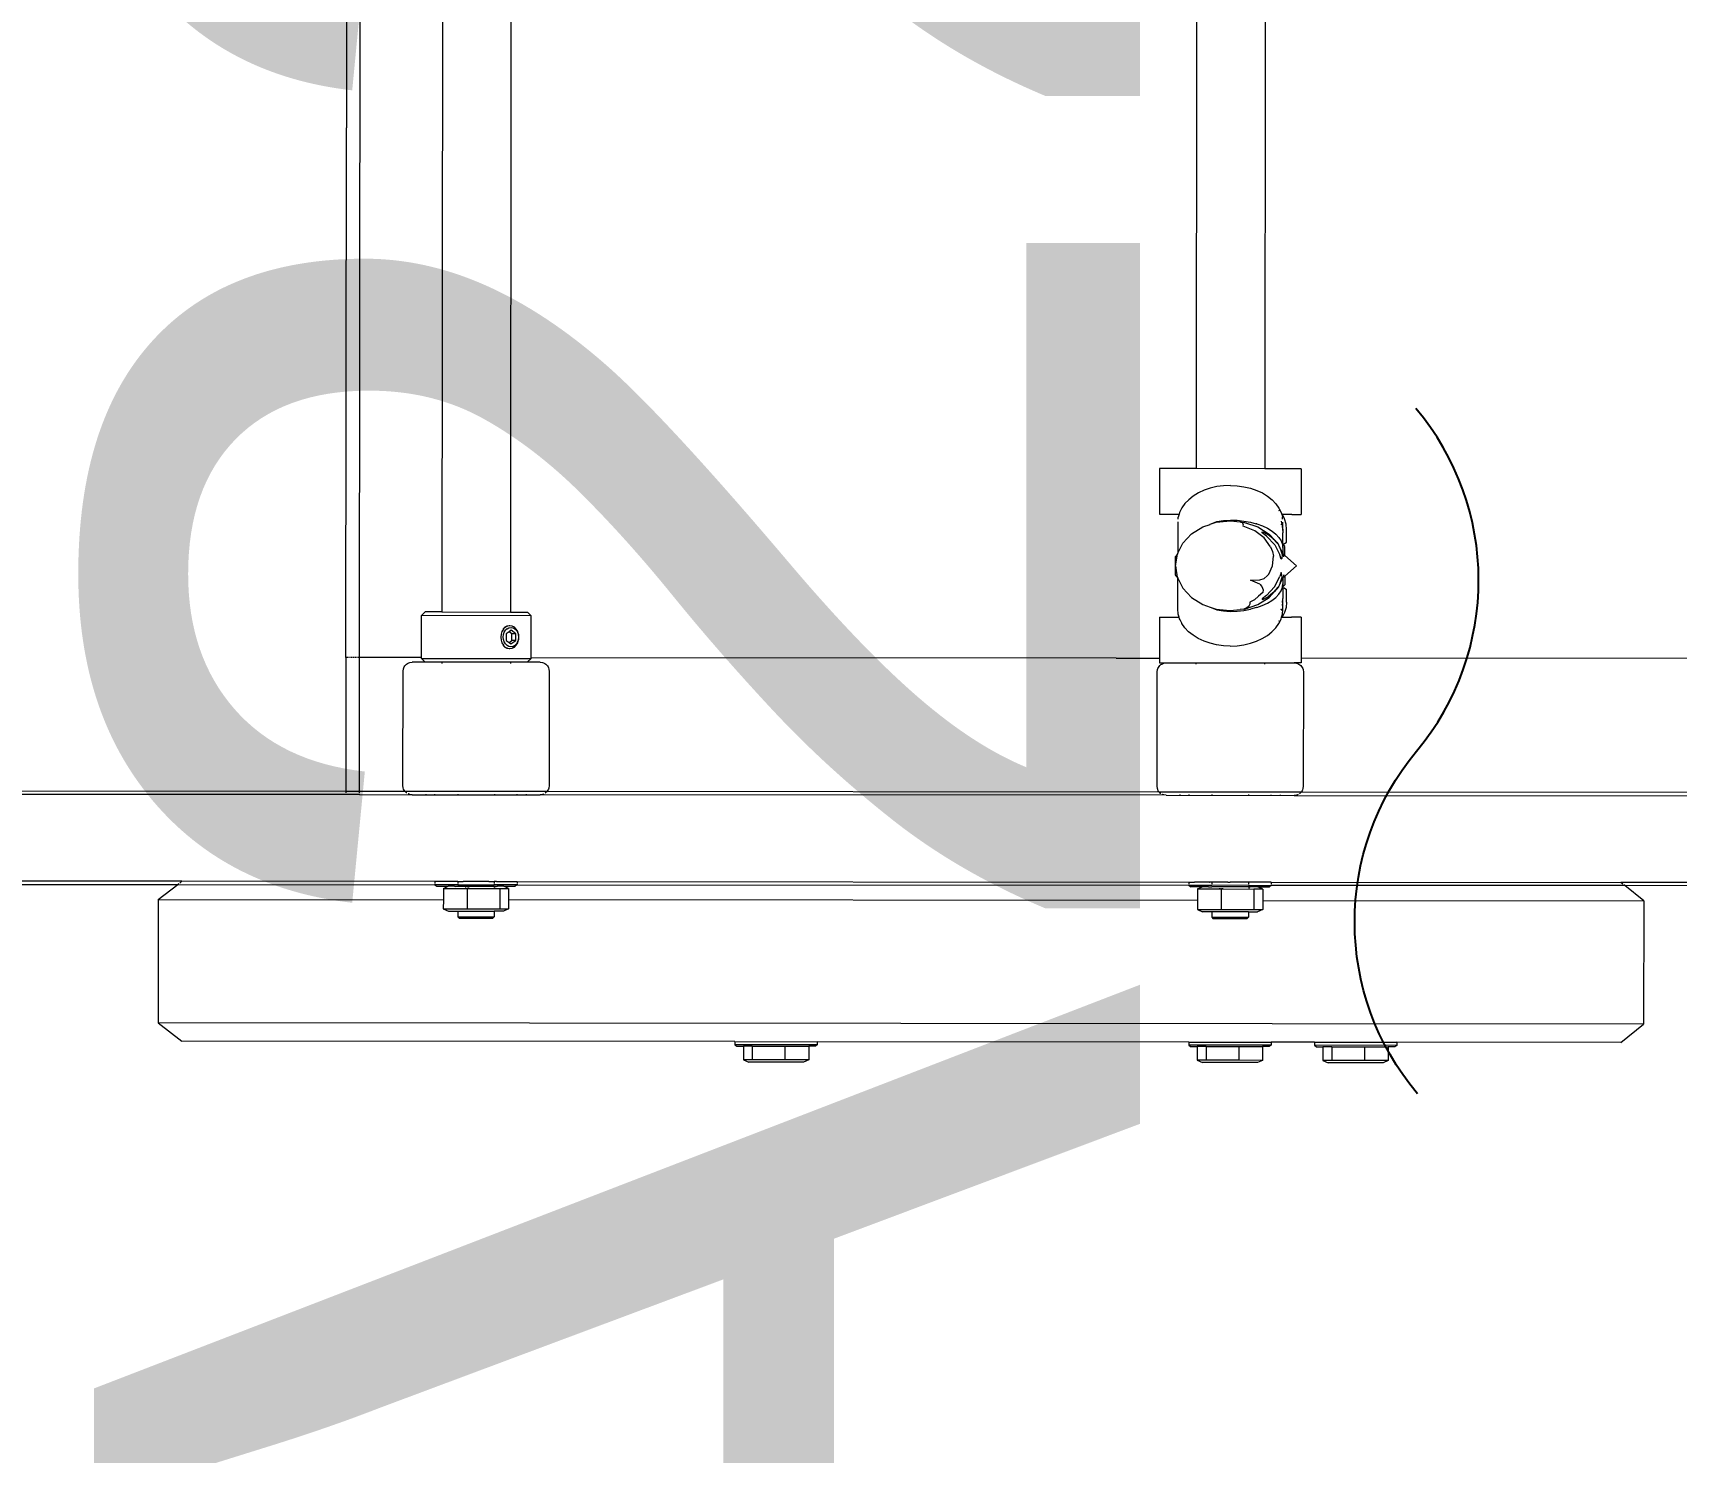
# Model space of a CAD drawing. Header units: inches. Extents: x 102655 to 148943, y 72248 to 114419.
# Drawn here: x 119462.5 to 119822.1, y 85944.8 to 86255.5 of the extents above; entities that cross this region are included whole.
import ezdxf

# ---------------------------------------------------------------- set-up
doc = ezdxf.new("R2010")
doc.units = ezdxf.units.IN
doc.layers.add('ceiling dim', color=8, linetype='Continuous', lineweight=5)
doc.layers.add('Furnitureee', color=8, linetype='Continuous', lineweight=5)
doc.layers.add('E-LTG', color=92, linetype='Continuous')
doc.styles.get("Standard").update_dxf_attribs({"font": 'arial.ttf'})

# ---------------------------------------------------------------- blocks, each defined once
blk = doc.blocks.new('baby foot pl')
at = {"color": 8}
for p, q in [((2.54494, 2.28298), (2.54494, 2.02398)), ((2.55994, 2.28298), (2.55994, 2.02398)), ((2.70994, 2.22523), (2.70994, 1.99248)), ((2.72494, 2.22523), (2.72494, 1.99248)), ((2.74297, 1.98248), (2.74294, 2.21744)), ((2.74594, 2.21744), (2.74594, 2.09846)), ((2.74594, 1.98248), (2.74594, 2.09846)), ((2.53694, 2.02398), (2.53694, 2.01398)), ((2.53694, 2.02398), (2.54494, 2.02398)), ((2.54494, 2.02398), (2.55994, 2.02398)), ((2.55994, 2.02398), (2.56794, 2.02398)), ((2.56794, 2.02398), (2.56794, 2.01398)), ((2.54431, 2.01797), (2.54332, 2.01718)), ((2.54544, 2.01866), (2.54431, 2.01797)), ((2.54669, 2.01924), (2.54544, 2.01866)), ((2.54804, 2.0197), (2.54669, 2.01924)), ((2.54947, 2.02004), (2.54804, 2.0197)), ((2.55094, 2.02024), (2.54947, 2.02004)), ((2.55244, 2.02031), (2.55094, 2.02024)), ((2.55244, 2.02031), (2.55394, 2.02024)), ((2.55394, 2.02024), (2.55542, 2.02004)), ((2.55542, 2.02004), (2.55684, 2.0197)), ((2.55684, 2.0197), (2.55819, 2.01924)), ((2.55819, 2.01924), (2.55944, 2.01866)), ((2.55944, 2.01866), (2.56057, 2.01797)), ((2.56057, 2.01797), (2.56157, 2.01718)), ((2.53902, 2.01398), (2.53694, 2.01398)), ((2.53902, 2.01398), (2.54107, 2.01395)), ((2.54058, 2.01299), (2.54107, 2.01395)), ((2.54121, 2.01396), (2.54104, 2.01336)), ((2.54107, 2.01395), (2.54121, 2.01396)), ((2.54133, 2.01438), (2.54121, 2.01396)), ((2.54121, 2.01396), (2.54127, 2.01397)), ((2.54182, 2.01537), (2.54133, 2.01438)), ((2.54176, 2.0147), (2.54182, 2.01482)), ((2.54248, 2.01631), (2.54182, 2.01537)), ((2.54332, 2.01718), (2.54248, 2.01631)), ((2.56157, 2.01718), (2.5624, 2.01631)), ((2.5624, 2.01631), (2.56307, 2.01537)), ((2.56307, 2.01537), (2.56355, 2.01438)), ((2.56355, 2.01438), (2.56367, 2.01398)), ((2.56367, 2.01398), (2.56384, 2.01336)), ((2.56794, 2.01398), (2.56367, 2.01398)), ((2.54014, 2.0107), (2.54025, 2.01184)), ((2.54014, 2.00791), (2.54014, 2.0107)), ((2.54025, 2.01184), (2.54058, 2.01299)), ((2.54094, 2.01072), (2.54094, 2.01231)), ((2.54094, 2.01072), (2.54104, 2.01139)), ((2.54104, 2.0108), (2.54094, 2.00992)), ((2.54094, 2.01072), (2.54094, 2.00992)), ((2.54104, 2.01291), (2.54104, 2.01336)), ((2.54104, 2.01139), (2.54104, 2.01176)), ((2.54106, 2.01183), (2.54108, 2.01188)), ((2.54123, 2.01205), (2.54115, 2.01178)), ((2.54116, 2.01216), (2.54126, 2.0125)), ((2.54133, 2.0124), (2.54127, 2.01216)), ((2.54133, 2.01183), (2.5413, 2.0117)), ((2.54332, 2.01033), (2.54248, 2.00966)), ((2.54431, 2.01093), (2.54332, 2.01033)), ((2.54644, 2.01124), (2.54396, 2.00968)), ((2.54519, 2.01005), (2.54416, 2.00951)), ((2.54544, 2.01146), (2.54431, 2.01093)), ((2.54502, 2.00881), (2.54706, 2.01037)), ((2.5455, 2.01013), (2.54519, 2.01005)), ((2.54665, 2.01189), (2.54544, 2.01146)), ((2.5455, 2.00995), (2.5455, 2.01013)), ((2.54934, 2.01223), (2.54644, 2.01124)), ((2.54665, 2.01189), (2.5468, 2.01194)), ((2.54804, 2.01226), (2.5468, 2.01194)), ((2.54706, 2.01037), (2.54962, 2.01136)), ((2.54947, 2.01252), (2.54804, 2.01226)), ((2.55012, 2.01228), (2.54934, 2.01223)), ((2.55094, 2.01268), (2.54947, 2.01252)), ((2.54954, 2.01159), (2.54962, 2.01184)), ((2.54962, 2.01136), (2.54954, 2.01159)), ((2.54962, 2.01184), (2.54975, 2.01203)), ((2.54975, 2.01203), (2.54992, 2.01218)), ((2.54992, 2.01218), (2.55012, 2.01228)), ((2.55012, 2.01228), (2.5503, 2.01233)), ((2.55244, 2.01256), (2.5503, 2.01233)), ((2.55244, 2.01273), (2.55094, 2.01268)), ((2.55394, 2.0126), (2.55244, 2.01273)), ((2.55555, 2.01223), (2.55244, 2.01256)), ((2.55542, 2.01241), (2.55394, 2.0126)), ((2.55684, 2.0118), (2.55542, 2.01241)), ((2.55684, 2.0118), (2.55555, 2.01223)), ((2.55687, 2.01178), (2.55684, 2.0118)), ((2.55844, 2.01124), (2.55687, 2.01178)), ((2.56093, 2.00968), (2.55844, 2.01124)), ((2.56384, 2.01291), (2.56384, 2.01336)), ((2.56394, 2.01232), (2.56394, 2.00546)), ((2.54064, 2.00757), (2.54014, 2.00791)), ((2.54054, 2.00693), (2.54094, 2.00733)), ((2.54054, 2.00497), (2.54054, 2.00693)), ((2.54094, 2.00757), (2.54064, 2.00757)), ((2.54094, 2.00773), (2.54094, 2.00992)), ((2.54094, 2.00773), (2.54104, 2.00773)), ((2.54094, 2.00757), (2.54094, 2.00773)), ((2.54094, 2.00757), (2.54094, 2.00733)), ((2.54094, 2.00733), (2.54104, 2.00733)), ((2.54104, 2.00733), (2.54094, 2.00671)), ((2.54094, 2.00671), (2.54094, 2.00733)), ((2.54094, 2.00671), (2.54094, 2.00558)), ((2.54151, 2.00653), (2.54101, 2.00558)), ((2.54133, 2.00818), (2.54104, 2.00739)), ((2.54104, 2.00739), (2.54104, 2.00733)), ((2.54151, 2.00653), (2.54113, 2.00521)), ((2.54182, 2.00894), (2.54133, 2.00818)), ((2.54151, 2.00653), (2.54154, 2.00659)), ((2.54154, 2.00659), (2.54159, 2.00667)), ((2.54158, 2.0067), (2.54165, 2.00684)), ((2.54158, 2.0067), (2.54159, 2.00667)), ((2.54274, 2.00732), (2.54162, 2.00511)), ((2.54165, 2.00684), (2.54174, 2.00702)), ((2.54174, 2.00702), (2.54183, 2.00721)), ((2.54248, 2.00966), (2.54182, 2.00894)), ((2.54183, 2.00721), (2.54194, 2.00743)), ((2.54199, 2.00744), (2.54194, 2.00743)), ((2.54243, 2.0079), (2.54199, 2.00744)), ((2.54205, 2.00765), (2.54199, 2.00744)), ((2.5422, 2.0078), (2.54205, 2.00765)), ((2.54234, 2.00795), (2.5422, 2.0078)), ((2.54247, 2.00808), (2.54234, 2.00795)), ((2.54251, 2.008), (2.54243, 2.0079)), ((2.54258, 2.0082), (2.54247, 2.00808)), ((2.5426, 2.0081), (2.54251, 2.008)), ((2.54266, 2.00828), (2.54258, 2.0082)), ((2.54266, 2.0082), (2.54258, 2.0082)), ((2.54266, 2.0082), (2.5426, 2.0081)), ((2.54271, 2.00827), (2.54266, 2.00828)), ((2.54271, 2.00827), (2.54266, 2.0082)), ((2.54272, 2.00834), (2.54271, 2.00827)), ((2.54274, 2.00832), (2.54271, 2.00827)), ((2.54275, 2.00834), (2.54272, 2.00834)), ((2.54396, 2.00968), (2.54274, 2.00832)), ((2.54452, 2.00922), (2.54274, 2.00732)), ((2.54311, 2.00863), (2.54274, 2.00832)), ((2.54275, 2.00834), (2.54274, 2.00832)), ((2.54311, 2.00863), (2.54416, 2.00951)), ((2.54363, 2.0069), (2.54324, 2.00585)), ((2.54363, 2.0069), (2.54502, 2.00881)), ((2.54452, 2.00922), (2.5455, 2.00995)), ((2.56283, 2.00765), (2.56093, 2.00968)), ((2.56394, 2.00546), (2.56283, 2.00765)), ((2.54054, 2.00497), (2.53797, 2.00273)), ((2.54085, 2.00524), (2.54054, 2.00497)), ((2.54076, 2.00472), (2.54085, 2.00524)), ((2.54094, 2.00546), (2.54085, 2.00527)), ((2.54085, 2.00524), (2.54088, 2.00527)), ((2.54085, 2.00527), (2.54085, 2.00524)), ((2.54094, 2.00558), (2.54101, 2.00558)), ((2.54094, 2.00558), (2.54094, 2.00546)), ((2.54101, 2.00558), (2.54094, 2.00546)), ((2.54113, 2.00521), (2.54121, 2.00435)), ((2.54121, 2.00435), (2.54135, 2.00418)), ((2.54135, 2.00418), (2.54162, 2.00511)), ((2.54324, 2.00585), (2.54299, 2.00481)), ((2.54325, 2.00273), (2.54299, 2.00481)), ((2.56403, 2.00527), (2.56394, 2.00546)), ((2.56404, 2.00523), (2.56403, 2.00527)), ((2.56404, 2.00523), (2.56444, 2.00473)), ((2.56444, 2.00273), (2.56404, 2.00523)), ((2.56444, 2.00273), (2.56444, 2.00473)), ((2.54054, 2.00049), (2.53797, 2.00273)), ((2.54085, 2.00023), (2.54054, 2.00049)), ((2.54054, 2.00049), (2.54054, 1.99853)), ((2.54076, 2.00074), (2.54085, 2.00023)), ((2.54085, 2.00023), (2.54088, 2.00019)), ((2.54085, 2.00019), (2.54085, 2.00023)), ((2.54094, 2.00001), (2.54085, 2.00019)), ((2.54094, 2.00001), (2.54094, 1.99988)), ((2.54101, 1.99988), (2.54094, 2.00001)), ((2.54094, 1.99988), (2.54101, 1.99988)), ((2.54094, 1.99988), (2.54094, 1.99875)), ((2.54151, 1.99894), (2.54101, 1.99988)), ((2.54113, 2.00025), (2.54121, 2.00111)), ((2.54151, 1.99894), (2.54113, 2.00025)), ((2.54121, 2.00111), (2.54135, 2.00128)), ((2.54135, 2.00128), (2.54162, 2.00036)), ((2.54274, 1.99814), (2.54162, 2.00036)), ((2.54402, 2.00088), (2.54325, 2.00273)), ((2.54437, 2.0005), (2.54402, 2.00088)), ((2.54505, 1.99994), (2.54437, 2.0005)), ((2.54599, 1.99968), (2.54505, 1.99994)), ((2.54803, 1.99955), (2.54599, 1.99968)), ((2.54599, 1.99868), (2.54803, 1.99955)), ((2.56394, 2.00001), (2.56283, 1.99782)), ((2.56403, 2.00019), (2.56394, 2.00001)), ((2.56394, 1.99315), (2.56394, 2.00001)), ((2.56404, 2.00023), (2.56403, 2.00019)), ((2.56444, 2.00273), (2.56404, 2.00023)), ((2.56404, 2.00023), (2.56444, 2.00073)), ((2.56444, 2.00073), (2.56444, 2.00273)), ((2.54064, 1.99789), (2.54014, 1.99755)), ((2.54014, 1.99476), (2.54014, 1.99755)), ((2.54094, 1.99813), (2.54054, 1.99853)), ((2.54094, 1.9979), (2.54064, 1.99789)), ((2.54104, 1.99813), (2.54094, 1.99875)), ((2.54094, 1.99875), (2.54094, 1.99813)), ((2.54094, 1.99813), (2.54104, 1.99813)), ((2.54094, 1.9979), (2.54094, 1.99813)), ((2.54094, 1.9979), (2.54094, 1.99773)), ((2.54094, 1.99773), (2.54104, 1.99773)), ((2.54094, 1.99773), (2.54094, 1.99554)), ((2.54104, 1.99807), (2.54104, 1.99813)), ((2.54133, 1.99728), (2.54104, 1.99807)), ((2.54182, 1.99652), (2.54133, 1.99728)), ((2.54151, 1.99894), (2.54154, 1.99887)), ((2.54159, 1.9988), (2.54154, 1.99887)), ((2.54159, 1.9988), (2.54158, 1.99877)), ((2.54158, 1.99877), (2.54165, 1.99862)), ((2.54165, 1.99862), (2.54174, 1.99845)), ((2.54174, 1.99845), (2.54183, 1.99825)), ((2.54248, 1.9958), (2.54182, 1.99652)), ((2.54183, 1.99825), (2.54194, 1.99803)), ((2.54199, 1.99803), (2.54194, 1.99803)), ((2.54205, 1.99782), (2.54199, 1.99803)), ((2.54243, 1.99756), (2.54199, 1.99803)), ((2.5422, 1.99766), (2.54205, 1.99782)), ((2.54234, 1.99751), (2.5422, 1.99766)), ((2.54247, 1.99738), (2.54234, 1.99751)), ((2.54251, 1.99747), (2.54243, 1.99756)), ((2.54258, 1.99727), (2.54247, 1.99738)), ((2.54332, 1.99513), (2.54248, 1.9958)), ((2.5426, 1.99736), (2.54251, 1.99747)), ((2.54266, 1.99718), (2.54258, 1.99727)), ((2.54266, 1.99727), (2.5426, 1.99736)), ((2.54271, 1.99719), (2.54266, 1.99727)), ((2.54271, 1.99719), (2.54266, 1.99718)), ((2.54274, 1.99714), (2.54271, 1.99719)), ((2.54272, 1.99713), (2.54271, 1.99719)), ((2.54275, 1.99712), (2.54272, 1.99713)), ((2.54452, 1.99624), (2.54274, 1.99814)), ((2.54275, 1.99712), (2.54274, 1.99714)), ((2.54311, 1.99684), (2.54274, 1.99714)), ((2.54396, 1.99578), (2.54275, 1.99712)), ((2.54311, 1.99684), (2.54416, 1.99595)), ((2.54644, 1.99422), (2.54396, 1.99578)), ((2.54519, 1.99541), (2.54416, 1.99595)), ((2.54452, 1.99624), (2.5455, 1.99551)), ((2.54551, 1.99817), (2.54528, 1.99744)), ((2.54528, 1.99744), (2.54534, 1.99691)), ((2.54534, 1.99691), (2.54624, 1.99606)), ((2.54599, 1.99868), (2.54551, 1.99817)), ((2.54624, 1.99606), (2.54718, 1.99527)), ((2.56093, 1.99578), (2.55844, 1.99422)), ((2.56283, 1.99782), (2.56093, 1.99578)), ((2.54014, 1.99476), (2.54025, 1.99363)), ((2.54025, 1.99363), (2.54058, 1.99248)), ((2.54058, 1.99248), (2.54107, 1.99151)), ((2.54104, 1.99466), (2.54094, 1.99554)), ((2.54094, 1.99474), (2.54094, 1.99554)), ((2.54104, 1.99407), (2.54094, 1.99474)), ((2.54094, 1.99315), (2.54094, 1.99474)), ((2.54104, 1.99211), (2.54094, 1.99315)), ((2.54104, 1.99407), (2.54104, 1.99371)), ((2.54121, 1.9915), (2.54104, 1.99211)), ((2.54116, 1.9933), (2.54126, 1.99296)), ((2.54133, 1.99307), (2.54127, 1.9933)), ((2.54431, 1.99453), (2.54332, 1.99513)), ((2.54544, 1.994), (2.54431, 1.99453)), ((2.5455, 1.99533), (2.54519, 1.99541)), ((2.54665, 1.99357), (2.54544, 1.994)), ((2.5455, 1.99551), (2.5455, 1.99533)), ((2.54934, 1.99324), (2.54644, 1.99422)), ((2.54665, 1.99357), (2.54669, 1.99356)), ((2.54669, 1.99356), (2.54804, 1.9932)), ((2.54718, 1.99527), (2.5482, 1.99477)), ((2.54947, 1.99294), (2.54804, 1.9932)), ((2.5482, 1.99477), (2.54819, 1.99433)), ((2.54819, 1.99433), (2.54829, 1.99404)), ((2.54829, 1.99404), (2.54856, 1.99375)), ((2.54856, 1.99375), (2.54898, 1.99347)), ((2.54898, 1.99347), (2.54935, 1.99328)), ((2.54949, 1.99325), (2.54934, 1.99324)), ((2.54935, 1.99328), (2.54949, 1.99325)), ((2.55094, 1.99278), (2.54947, 1.99294)), ((2.54949, 1.99325), (2.55026, 1.99314)), ((2.55244, 1.9929), (2.55026, 1.99314)), ((2.55244, 1.99273), (2.55094, 1.99278)), ((2.55555, 1.99324), (2.55244, 1.9929)), ((2.55394, 1.99286), (2.55244, 1.99273)), ((2.55542, 1.99305), (2.55394, 1.99286)), ((2.55684, 1.99366), (2.55542, 1.99305)), ((2.55684, 1.99366), (2.55555, 1.99324)), ((2.55687, 1.99369), (2.55684, 1.99366)), ((2.55844, 1.99422), (2.55687, 1.99369)), ((2.56365, 1.99148), (2.56384, 1.99211)), ((2.56384, 1.99255), (2.5639, 1.99284)), ((2.56384, 1.99211), (2.56384, 1.99255)), ((2.5639, 1.99284), (2.56394, 1.99315)), ((2.70544, 1.99168), (2.70626, 1.99248)), ((2.70994, 1.99248), (2.70626, 1.99248)), ((2.72494, 1.99248), (2.70994, 1.99248)), ((2.72494, 1.99248), (2.72862, 1.99248)), ((2.72944, 1.99168), (2.72862, 1.99248)), ((2.53694, 1.99148), (2.53694, 1.98248)), ((2.53694, 1.99148), (2.53902, 1.99148)), ((2.54107, 1.99151), (2.53902, 1.99148)), ((2.54121, 1.9915), (2.54107, 1.99151)), ((2.54133, 1.99108), (2.54121, 1.9915)), ((2.54127, 1.9915), (2.54121, 1.9915)), ((2.54182, 1.99013), (2.54133, 1.99108)), ((2.54182, 1.99064), (2.54176, 1.99076)), ((2.54182, 1.99009), (2.54182, 1.99013)), ((2.54248, 1.98915), (2.54182, 1.99009)), ((2.54332, 1.98828), (2.54248, 1.98915)), ((2.56157, 1.98828), (2.5624, 1.98915)), ((2.5624, 1.98915), (2.56307, 1.99009)), ((2.56307, 1.99013), (2.56342, 1.99085)), ((2.56307, 1.99009), (2.56307, 1.99013)), ((2.56342, 1.99085), (2.56355, 1.99108)), ((2.56355, 1.99108), (2.56365, 1.99148)), ((2.56794, 1.99148), (2.56365, 1.99148)), ((2.56794, 1.99148), (2.56794, 1.98248)), ((2.70544, 1.98248), (2.70544, 1.99168)), ((2.70544, 1.99168), (2.72944, 1.99168)), ((2.70836, 1.98823), (2.70868, 1.98875)), ((2.70865, 1.98848), (2.70838, 1.98804)), ((2.709, 1.98881), (2.70865, 1.98848)), ((2.70868, 1.98875), (2.70909, 1.98915)), ((2.7088, 1.98773), (2.70983, 1.98848)), ((2.70896, 1.9889), (2.70902, 1.9889)), ((2.709, 1.98881), (2.70896, 1.9889)), ((2.7094, 1.98902), (2.709, 1.98881)), ((2.70902, 1.9889), (2.70904, 1.98899)), ((2.70909, 1.98915), (2.70956, 1.9894)), ((2.70983, 1.9891), (2.7094, 1.98902)), ((2.70956, 1.9894), (2.71008, 1.98948)), ((2.71027, 1.98902), (2.70983, 1.9891)), ((2.70983, 1.98848), (2.71026, 1.98817)), ((2.71008, 1.98948), (2.71014, 1.98947)), ((2.71014, 1.98947), (2.7102, 1.98948)), ((2.7102, 1.98948), (2.71059, 1.9894)), ((2.71067, 1.98881), (2.71027, 1.98902)), ((2.71059, 1.9894), (2.71107, 1.98915)), ((2.71059, 1.9894), (2.71071, 1.9894)), ((2.71067, 1.98881), (2.71102, 1.98848)), ((2.71071, 1.9894), (2.71119, 1.98915)), ((2.71129, 1.98804), (2.71102, 1.98848)), ((2.71107, 1.98915), (2.71144, 1.98879)), ((2.71119, 1.98915), (2.71144, 1.9889)), ((2.71144, 1.98879), (2.71144, 1.9889)), ((2.71144, 1.98879), (2.71148, 1.98875)), ((2.71148, 1.98875), (2.7118, 1.98823)), ((2.72944, 1.98248), (2.72944, 1.99168)), ((2.54431, 1.9875), (2.54332, 1.98828)), ((2.54544, 1.98681), (2.54431, 1.9875)), ((2.54669, 1.98622), (2.54544, 1.98681)), ((2.54804, 1.98576), (2.54669, 1.98622)), ((2.54947, 1.98543), (2.54804, 1.98576)), ((2.55094, 1.98522), (2.54947, 1.98543)), ((2.55244, 1.98515), (2.55094, 1.98522)), ((2.55244, 1.98515), (2.55394, 1.98522)), ((2.55394, 1.98522), (2.55542, 1.98543)), ((2.55542, 1.98543), (2.55684, 1.98576)), ((2.55684, 1.98576), (2.55819, 1.98622)), ((2.55819, 1.98622), (2.55944, 1.98681)), ((2.55944, 1.98681), (2.56057, 1.9875)), ((2.56057, 1.9875), (2.56157, 1.98828)), ((2.70809, 1.98698), (2.70816, 1.98763)), ((2.70816, 1.98633), (2.70809, 1.98698)), ((2.70816, 1.98763), (2.70836, 1.98823)), ((2.70821, 1.98753), (2.70816, 1.98698)), ((2.70816, 1.98698), (2.70821, 1.98643)), ((2.70836, 1.98573), (2.70816, 1.98633)), ((2.70838, 1.98804), (2.70821, 1.98753)), ((2.70821, 1.98643), (2.70838, 1.98592)), ((2.70868, 1.98521), (2.70836, 1.98573)), ((2.70838, 1.98592), (2.70865, 1.98548)), ((2.70865, 1.98548), (2.709, 1.98515)), ((2.70909, 1.98482), (2.70868, 1.98521)), ((2.7088, 1.98773), (2.70966, 1.98773)), ((2.7088, 1.98623), (2.7088, 1.98773)), ((2.70983, 1.98548), (2.7088, 1.98623)), ((2.7088, 1.98623), (2.70966, 1.98623)), ((2.70896, 1.98506), (2.709, 1.98515)), ((2.70896, 1.98506), (2.70917, 1.98506)), ((2.70921, 1.98482), (2.70896, 1.98506)), ((2.709, 1.98515), (2.70917, 1.98506)), ((2.70917, 1.98506), (2.7094, 1.98494)), ((2.7094, 1.98494), (2.70983, 1.98486)), ((2.70966, 1.98773), (2.71026, 1.98817)), ((2.70966, 1.98623), (2.70966, 1.98773)), ((2.71026, 1.98579), (2.70966, 1.98623)), ((2.71026, 1.98579), (2.70983, 1.98548)), ((2.70983, 1.98486), (2.71027, 1.98494)), ((2.71026, 1.98817), (2.71087, 1.98773)), ((2.71087, 1.98623), (2.71026, 1.98579)), ((2.71027, 1.98494), (2.71067, 1.98515)), ((2.71067, 1.98515), (2.71102, 1.98548)), ((2.71087, 1.98773), (2.71087, 1.98623)), ((2.71102, 1.98548), (2.71129, 1.98592)), ((2.71107, 1.98482), (2.71144, 1.98518)), ((2.71144, 1.98506), (2.71119, 1.98482)), ((2.71146, 1.98753), (2.71129, 1.98804)), ((2.71129, 1.98592), (2.71146, 1.98643)), ((2.71148, 1.98521), (2.71144, 1.98518)), ((2.71144, 1.98506), (2.71144, 1.98518)), ((2.71151, 1.98698), (2.71146, 1.98753)), ((2.71146, 1.98643), (2.71151, 1.98698)), ((2.7118, 1.98573), (2.71148, 1.98521)), ((2.7118, 1.98823), (2.71199, 1.98763)), ((2.71199, 1.98633), (2.7118, 1.98573)), ((2.71199, 1.98763), (2.71206, 1.98698)), ((2.71206, 1.98698), (2.71199, 1.98633)), ((2.39494, 1.98248), (2.53694, 1.98248)), ((2.53694, 1.98248), (2.53694, 1.98148)), ((2.53694, 1.98148), (2.53844, 1.98148)), ((2.53768, 1.98133), (2.53744, 1.98121)), ((2.53792, 1.98141), (2.53768, 1.98133)), ((2.53844, 1.98148), (2.53792, 1.98141)), ((2.56644, 1.98148), (2.53844, 1.98148)), ((2.54494, 1.98133), (2.54494, 1.98121)), ((2.55994, 1.98133), (2.55994, 1.98121)), ((2.56696, 1.98141), (2.56644, 1.98148)), ((2.56794, 1.98148), (2.56644, 1.98148)), ((2.56721, 1.98133), (2.56696, 1.98141)), ((2.56744, 1.98121), (2.56721, 1.98133)), ((2.56794, 1.98248), (2.56794, 1.98148)), ((2.57744, 1.98248), (2.56794, 1.98248)), ((2.57744, 1.98248), (2.70544, 1.98248)), ((2.70268, 1.98133), (2.70244, 1.98121)), ((2.70292, 1.98141), (2.70268, 1.98133)), ((2.70344, 1.98148), (2.70292, 1.98141)), ((2.70344, 1.98148), (2.70626, 1.98148)), ((2.70544, 1.98228), (2.70544, 1.98248)), ((2.70544, 1.98228), (2.70626, 1.98148)), ((2.72944, 1.98228), (2.70544, 1.98228)), ((2.70626, 1.98148), (2.72862, 1.98148)), ((2.70956, 1.98457), (2.70909, 1.98482)), ((2.70953, 1.98465), (2.70921, 1.98482)), ((2.71008, 1.98448), (2.70956, 1.98457)), ((2.70994, 1.98133), (2.70994, 1.98121)), ((2.71014, 1.98449), (2.71008, 1.98448)), ((2.7102, 1.98448), (2.71014, 1.98449)), ((2.71059, 1.98457), (2.7102, 1.98448)), ((2.71107, 1.98482), (2.71059, 1.98457)), ((2.71071, 1.98457), (2.71059, 1.98457)), ((2.71119, 1.98482), (2.71071, 1.98457)), ((2.72494, 1.98133), (2.72494, 1.98121)), ((2.72944, 1.98228), (2.72862, 1.98148)), ((2.72862, 1.98148), (2.73144, 1.98148)), ((2.72944, 1.98228), (2.72944, 1.98248)), ((2.72944, 1.98248), (2.74297, 1.98248)), ((2.73196, 1.98141), (2.73144, 1.98148)), ((2.73221, 1.98133), (2.73196, 1.98141)), ((2.73244, 1.98121), (2.73221, 1.98133)), ((2.74294, 1.95318), (2.74297, 1.98248)), ((2.74305, 1.98248), (2.74339, 1.98248)), ((2.74364, 1.98248), (2.74394, 1.98248)), ((2.74404, 1.98248), (2.74433, 1.98248)), ((2.74452, 1.98248), (2.74494, 1.98248)), ((2.74516, 1.98248), (2.74536, 1.98248)), ((2.74555, 1.98248), (2.74594, 1.98248)), ((2.74594, 1.98248), (2.74594, 1.95318)), ((2.53651, 1.98), (2.53644, 1.97948)), ((2.53644, 1.97948), (2.53644, 1.95448)), ((2.53659, 1.98025), (2.53651, 1.98)), ((2.53671, 1.98048), (2.53659, 1.98025)), ((2.53686, 1.9807), (2.53671, 1.98048)), ((2.53703, 1.9809), (2.53686, 1.9807)), ((2.53723, 1.98107), (2.53703, 1.9809)), ((2.53744, 1.98121), (2.53723, 1.98107)), ((2.56766, 1.98107), (2.56744, 1.98121)), ((2.56786, 1.9809), (2.56766, 1.98107)), ((2.56803, 1.9807), (2.56786, 1.9809)), ((2.56817, 1.98048), (2.56803, 1.9807)), ((2.56829, 1.98025), (2.56817, 1.98048)), ((2.56837, 1.98), (2.56829, 1.98025)), ((2.56844, 1.97948), (2.56837, 1.98)), ((2.56844, 1.95448), (2.56844, 1.97948)), ((2.70151, 1.98), (2.70144, 1.97948)), ((2.70144, 1.97948), (2.70144, 1.95448)), ((2.70159, 1.98025), (2.70151, 1.98)), ((2.70171, 1.98048), (2.70159, 1.98025)), ((2.70186, 1.9807), (2.70171, 1.98048)), ((2.70203, 1.9809), (2.70186, 1.9807)), ((2.70223, 1.98107), (2.70203, 1.9809)), ((2.70244, 1.98121), (2.70223, 1.98107)), ((2.73266, 1.98107), (2.73244, 1.98121)), ((2.73286, 1.9809), (2.73266, 1.98107)), ((2.73303, 1.9807), (2.73286, 1.9809)), ((2.73317, 1.98048), (2.73303, 1.9807)), ((2.73329, 1.98025), (2.73317, 1.98048)), ((2.73337, 1.98), (2.73329, 1.98025)), ((2.73344, 1.97948), (2.73337, 1.98)), ((2.73344, 1.95448), (2.73344, 1.97948)), ((2.39494, 1.95318), (2.53693, 1.95318)), ((2.53844, 1.95248), (2.39494, 1.95248)), ((2.53644, 1.95448), (2.53651, 1.95396)), ((2.53651, 1.95396), (2.53659, 1.95372)), ((2.53659, 1.95372), (2.53671, 1.95348)), ((2.53671, 1.95348), (2.53686, 1.95326)), ((2.53686, 1.95326), (2.53693, 1.95318)), ((2.53693, 1.95318), (2.53703, 1.95307)), ((2.53693, 1.95318), (2.56796, 1.95318)), ((2.53703, 1.95307), (2.53723, 1.95289)), ((2.53723, 1.95289), (2.5373, 1.95285)), ((2.53759, 1.95268), (2.53768, 1.95263)), ((2.53768, 1.95263), (2.53792, 1.95255)), ((2.53792, 1.95255), (2.53844, 1.95248)), ((2.56644, 1.95248), (2.53844, 1.95248)), ((2.54144, 1.95255), (2.54144, 1.95263)), ((2.54344, 1.95255), (2.54344, 1.95263)), ((2.54844, 1.95263), (2.54844, 1.95255)), ((2.55644, 1.95263), (2.55644, 1.95255)), ((2.56144, 1.95255), (2.56144, 1.95263)), ((2.56344, 1.95263), (2.56344, 1.95255)), ((2.56644, 1.95248), (2.56696, 1.95255)), ((2.56644, 1.95248), (2.70344, 1.95248)), ((2.56696, 1.95255), (2.56721, 1.95263)), ((2.56721, 1.95263), (2.56729, 1.95268)), ((2.56759, 1.95285), (2.56766, 1.95289)), ((2.56766, 1.95289), (2.56786, 1.95307)), ((2.56786, 1.95307), (2.56796, 1.95318)), ((2.56796, 1.95318), (2.56803, 1.95326)), ((2.56796, 1.95318), (2.70193, 1.95318)), ((2.56803, 1.95326), (2.56817, 1.95348)), ((2.56817, 1.95348), (2.56829, 1.95372)), ((2.56829, 1.95372), (2.56837, 1.95396)), ((2.56837, 1.95396), (2.56844, 1.95448)), ((2.70144, 1.95448), (2.70151, 1.95396)), ((2.70151, 1.95396), (2.70159, 1.95372)), ((2.70159, 1.95372), (2.70171, 1.95348)), ((2.70171, 1.95348), (2.70186, 1.95326)), ((2.70186, 1.95326), (2.70193, 1.95318)), ((2.70193, 1.95318), (2.70203, 1.95307)), ((2.70193, 1.95318), (2.73296, 1.95318)), ((2.70203, 1.95307), (2.70223, 1.95289)), ((2.70223, 1.95289), (2.7023, 1.95285)), ((2.70259, 1.95268), (2.70268, 1.95263)), ((2.70268, 1.95263), (2.70292, 1.95255)), ((2.70292, 1.95255), (2.70344, 1.95248)), ((2.73144, 1.95248), (2.70344, 1.95248)), ((2.70644, 1.95255), (2.70644, 1.95263)), ((2.70844, 1.95255), (2.70844, 1.95263)), ((2.71344, 1.95263), (2.71344, 1.95255)), ((2.72144, 1.95263), (2.72144, 1.95255)), ((2.72644, 1.95255), (2.72644, 1.95263)), ((2.72844, 1.95263), (2.72844, 1.95255)), ((2.73144, 1.95248), (2.73196, 1.95255)), ((2.74294, 1.95248), (2.73144, 1.95248)), ((2.73196, 1.95255), (2.73221, 1.95263)), ((2.73221, 1.95263), (2.73229, 1.95268)), ((2.73259, 1.95285), (2.73266, 1.95289)), ((2.73266, 1.95289), (2.73286, 1.95307)), ((2.73286, 1.95307), (2.73296, 1.95318)), ((2.73296, 1.95318), (2.73303, 1.95326)), ((2.73296, 1.95318), (2.74294, 1.95318)), ((2.73303, 1.95326), (2.73317, 1.95348)), ((2.73317, 1.95348), (2.73329, 1.95372)), ((2.73329, 1.95372), (2.73337, 1.95396)), ((2.73337, 1.95396), (2.73344, 1.95448)), ((2.74294, 1.95285), (2.74294, 1.95318)), ((2.74294, 1.95318), (2.74594, 1.95318)), ((2.74294, 1.95248), (2.74294, 1.95268)), ((2.74294, 1.95248), (2.74594, 1.95248)), ((2.74594, 1.95318), (2.74594, 1.95285)), ((2.74594, 1.95318), (2.86794, 1.95318)), ((2.74594, 1.95268), (2.74594, 1.95248)), ((2.74594, 1.95248), (2.86794, 1.95248)), ((2.42544, 1.93348), (2.46695, 1.93348)), ((2.42544, 1.93278), (2.46608, 1.93278)), ((2.46194, 1.92948), (2.46608, 1.93278)), ((2.46608, 1.93278), (2.46632, 1.93297)), ((2.46608, 1.93278), (2.54344, 1.93278)), ((2.46649, 1.93311), (2.46695, 1.93348)), ((2.54344, 1.93348), (2.46695, 1.93348)), ((2.54344, 1.93348), (2.54344, 1.93311)), ((2.54344, 1.93348), (2.54794, 1.93348)), ((2.54344, 1.93297), (2.54344, 1.93278)), ((2.54344, 1.93278), (2.54385, 1.93248)), ((2.54844, 1.93278), (2.54344, 1.93278)), ((2.54636, 1.93248), (2.54385, 1.93248)), ((2.5453, 1.93198), (2.54636, 1.93248)), ((2.5453, 1.93198), (2.5453, 1.92948)), ((2.5453, 1.93198), (2.54721, 1.93198)), ((2.54636, 1.93248), (2.54774, 1.93248)), ((2.55436, 1.93198), (2.54721, 1.93198)), ((2.54721, 1.93198), (2.54721, 1.92748)), ((2.54774, 1.93248), (2.54796, 1.93236)), ((2.54774, 1.93248), (2.55644, 1.93248)), ((2.54794, 1.93348), (2.54844, 1.93348)), ((2.54822, 1.93221), (2.54835, 1.93213)), ((2.54844, 1.93348), (2.54844, 1.93311)), ((2.54844, 1.93348), (2.54858, 1.93348)), ((2.54844, 1.93297), (2.54844, 1.93278)), ((2.54844, 1.93278), (2.55644, 1.93278)), ((2.54844, 1.93226), (2.54844, 1.93215)), ((2.54858, 1.93348), (2.55244, 1.93348)), ((2.55293, 1.93348), (2.55244, 1.93348)), ((2.55293, 1.93348), (2.55477, 1.93348)), ((2.55429, 1.93208), (2.55397, 1.93208)), ((2.55959, 1.93198), (2.55436, 1.93198)), ((2.55436, 1.93198), (2.55436, 1.92748)), ((2.55482, 1.93208), (2.55457, 1.93208)), ((2.55477, 1.93348), (2.55495, 1.93348)), ((2.55495, 1.93348), (2.55527, 1.93348)), ((2.55527, 1.93348), (2.55644, 1.93348)), ((2.55644, 1.93348), (2.55644, 1.93311)), ((2.55644, 1.93348), (2.55685, 1.93348)), ((2.55644, 1.93297), (2.55644, 1.93278)), ((2.56144, 1.93278), (2.55644, 1.93278)), ((2.55644, 1.93248), (2.55644, 1.93243)), ((2.55714, 1.93248), (2.55644, 1.93248)), ((2.55694, 1.93348), (2.55685, 1.93348)), ((2.55694, 1.93348), (2.56024, 1.93348)), ((2.55714, 1.93248), (2.55704, 1.93242)), ((2.55714, 1.93248), (2.55852, 1.93248)), ((2.55959, 1.93198), (2.55852, 1.93248)), ((2.55852, 1.93248), (2.56104, 1.93248)), ((2.55959, 1.93198), (2.55959, 1.92948)), ((2.56045, 1.93348), (2.56024, 1.93348)), ((2.56144, 1.93348), (2.56045, 1.93348)), ((2.56144, 1.93278), (2.56104, 1.93248)), ((2.56144, 1.93348), (2.56144, 1.93311)), ((2.70844, 1.93348), (2.56144, 1.93348)), ((2.56144, 1.93297), (2.56144, 1.93278)), ((2.70844, 1.93278), (2.56144, 1.93278)), ((2.70844, 1.93348), (2.70844, 1.93311)), ((2.71294, 1.93348), (2.70844, 1.93348)), ((2.70844, 1.93297), (2.70844, 1.93278)), ((2.70844, 1.93278), (2.70885, 1.93248)), ((2.70844, 1.93278), (2.71344, 1.93278)), ((2.71136, 1.93248), (2.70885, 1.93248)), ((2.7103, 1.93198), (2.71136, 1.93248)), ((2.7103, 1.93198), (2.7103, 1.92948)), ((2.71221, 1.93198), (2.7103, 1.93198)), ((2.71136, 1.93248), (2.71274, 1.93248)), ((2.71936, 1.93198), (2.71221, 1.93198)), ((2.71221, 1.93198), (2.71221, 1.92748)), ((2.71274, 1.93248), (2.71296, 1.93236)), ((2.72144, 1.93248), (2.71274, 1.93248)), ((2.71294, 1.93348), (2.71344, 1.93348)), ((2.71322, 1.93221), (2.71335, 1.93213)), ((2.71344, 1.93348), (2.71344, 1.93311)), ((2.71461, 1.93348), (2.71344, 1.93348)), ((2.71344, 1.93297), (2.71344, 1.93278)), ((2.72144, 1.93278), (2.71344, 1.93278)), ((2.71344, 1.93226), (2.71344, 1.93215)), ((2.71461, 1.93348), (2.71511, 1.93348)), ((2.71511, 1.93348), (2.71544, 1.93348)), ((2.71544, 1.93348), (2.71944, 1.93348)), ((2.71929, 1.93208), (2.71897, 1.93208)), ((2.72459, 1.93198), (2.71936, 1.93198)), ((2.71936, 1.93198), (2.71936, 1.92748)), ((2.71944, 1.93348), (2.71977, 1.93348)), ((2.71982, 1.93208), (2.71957, 1.93208)), ((2.71977, 1.93348), (2.72027, 1.93348)), ((2.72144, 1.93348), (2.72027, 1.93348)), ((2.72144, 1.93348), (2.72144, 1.93311)), ((2.72144, 1.93348), (2.72194, 1.93348)), ((2.72144, 1.93297), (2.72144, 1.93278)), ((2.72144, 1.93278), (2.72644, 1.93278)), ((2.72144, 1.93248), (2.72144, 1.93243)), ((2.72214, 1.93248), (2.72144, 1.93248)), ((2.72194, 1.93348), (2.72644, 1.93348)), ((2.72214, 1.93248), (2.72204, 1.93242)), ((2.72214, 1.93248), (2.72352, 1.93248)), ((2.72459, 1.93198), (2.72352, 1.93248)), ((2.72604, 1.93248), (2.72352, 1.93248)), ((2.72459, 1.93198), (2.72459, 1.92948)), ((2.72644, 1.93278), (2.72604, 1.93248)), ((2.72644, 1.93348), (2.72644, 1.93311)), ((2.72644, 1.93348), (2.7818, 1.93348)), ((2.72644, 1.93297), (2.72644, 1.93278)), ((2.7827, 1.93278), (2.72644, 1.93278)), ((2.78227, 1.93311), (2.7818, 1.93348)), ((2.7818, 1.93348), (2.82494, 1.93348)), ((2.7827, 1.93278), (2.78246, 1.93297)), ((2.78696, 1.92948), (2.7827, 1.93278)), ((2.82494, 1.93278), (2.7827, 1.93278)), ((2.46194, 1.92948), (2.46194, 1.90248)), ((2.5453, 1.92948), (2.46194, 1.92948)), ((2.5453, 1.92948), (2.5453, 1.92748)), ((2.5453, 1.92748), (2.54644, 1.92698)), ((2.54721, 1.92748), (2.5453, 1.92748)), ((2.55436, 1.92748), (2.54721, 1.92748)), ((2.55959, 1.92748), (2.55436, 1.92748)), ((2.55959, 1.92748), (2.55844, 1.92698)), ((2.55959, 1.92948), (2.55959, 1.92748)), ((2.55959, 1.92948), (2.7103, 1.92948)), ((2.7103, 1.92948), (2.7103, 1.92748)), ((2.7103, 1.92748), (2.71144, 1.92698)), ((2.71221, 1.92748), (2.7103, 1.92748)), ((2.71936, 1.92748), (2.71221, 1.92748)), ((2.72459, 1.92748), (2.71936, 1.92748)), ((2.72459, 1.92748), (2.72344, 1.92698)), ((2.78696, 1.92948), (2.72459, 1.92948)), ((2.72459, 1.92948), (2.72459, 1.92748)), ((2.78696, 1.92948), (2.78696, 1.90248)), ((2.54844, 1.92698), (2.54644, 1.92698)), ((2.54844, 1.92698), (2.54844, 1.92578)), ((2.54844, 1.92698), (2.55644, 1.92698)), ((2.54844, 1.92578), (2.54875, 1.92548)), ((2.55644, 1.92578), (2.54844, 1.92578)), ((2.54875, 1.92548), (2.55614, 1.92548)), ((2.55644, 1.92578), (2.55614, 1.92548)), ((2.55644, 1.92698), (2.55644, 1.92578)), ((2.55644, 1.92698), (2.55844, 1.92698)), ((2.71144, 1.92698), (2.71344, 1.92698)), ((2.71344, 1.92698), (2.71344, 1.92578)), ((2.72144, 1.92698), (2.71344, 1.92698)), ((2.71344, 1.92578), (2.71375, 1.92548)), ((2.72144, 1.92578), (2.71344, 1.92578)), ((2.72114, 1.92548), (2.71375, 1.92548)), ((2.72144, 1.92578), (2.72114, 1.92548)), ((2.72144, 1.92698), (2.72144, 1.92578)), ((2.72344, 1.92698), (2.72144, 1.92698)), ((2.46695, 1.89848), (2.46194, 1.90248)), ((2.46194, 1.90248), (2.78696, 1.90248)), ((2.78696, 1.90248), (2.7818, 1.89848)), ((2.46695, 1.89848), (2.51594, 1.89848)), ((2.51594, 1.89848), (2.51594, 1.89778)), ((2.53394, 1.89848), (2.51594, 1.89848)), ((2.51594, 1.89778), (2.51635, 1.89748)), ((2.51594, 1.89778), (2.53394, 1.89778)), ((2.51635, 1.89748), (2.51779, 1.89748)), ((2.51779, 1.89748), (2.51779, 1.89448)), ((2.52303, 1.89748), (2.51779, 1.89748)), ((2.52303, 1.89748), (2.52303, 1.89448)), ((2.53018, 1.89748), (2.52303, 1.89748)), ((2.53018, 1.89748), (2.53018, 1.89448)), ((2.53018, 1.89748), (2.53209, 1.89748)), ((2.53209, 1.89748), (2.53209, 1.89448)), ((2.53354, 1.89748), (2.53209, 1.89748)), ((2.53394, 1.89778), (2.53354, 1.89748)), ((2.53394, 1.89848), (2.54344, 1.89848)), ((2.53394, 1.89848), (2.53394, 1.89778)), ((2.54344, 1.89848), (2.54344, 1.89778)), ((2.56144, 1.89848), (2.54344, 1.89848)), ((2.54344, 1.89778), (2.54385, 1.89748)), ((2.54344, 1.89778), (2.56144, 1.89778)), ((2.54385, 1.89748), (2.54529, 1.89748)), ((2.54529, 1.89748), (2.54529, 1.89448)), ((2.55053, 1.89748), (2.54529, 1.89748)), ((2.55053, 1.89748), (2.55053, 1.89448)), ((2.55768, 1.89748), (2.55053, 1.89748)), ((2.55768, 1.89748), (2.55768, 1.89448)), ((2.55768, 1.89748), (2.55959, 1.89748)), ((2.55959, 1.89748), (2.55959, 1.89448)), ((2.56104, 1.89748), (2.55959, 1.89748)), ((2.56144, 1.89778), (2.56104, 1.89748)), ((2.56144, 1.89848), (2.56144, 1.89778)), ((2.56144, 1.89848), (2.64275, 1.89848)), ((2.64275, 1.89848), (2.64275, 1.89778)), ((2.66075, 1.89848), (2.64275, 1.89848)), ((2.64275, 1.89778), (2.64316, 1.89748)), ((2.64275, 1.89778), (2.66075, 1.89778)), ((2.64316, 1.89748), (2.64461, 1.89748)), ((2.64461, 1.89748), (2.64461, 1.89448)), ((2.64984, 1.89748), (2.64461, 1.89748)), ((2.64984, 1.89748), (2.64984, 1.89448)), ((2.65699, 1.89748), (2.64984, 1.89748)), ((2.65699, 1.89748), (2.65699, 1.89448)), ((2.65699, 1.89748), (2.6589, 1.89748)), ((2.6589, 1.89748), (2.6589, 1.89448)), ((2.66035, 1.89748), (2.6589, 1.89748)), ((2.66075, 1.89778), (2.66035, 1.89748)), ((2.66075, 1.89848), (2.66075, 1.89778)), ((2.66075, 1.89848), (2.7818, 1.89848)), ((2.51779, 1.89448), (2.52303, 1.89448)), ((2.51779, 1.89448), (2.51894, 1.89398)), ((2.51894, 1.89398), (2.53094, 1.89398)), ((2.52303, 1.89448), (2.53018, 1.89448)), ((2.53018, 1.89448), (2.53209, 1.89448)), ((2.53209, 1.89448), (2.53094, 1.89398)), ((2.54529, 1.89448), (2.55053, 1.89448)), ((2.54529, 1.89448), (2.54644, 1.89398)), ((2.54644, 1.89398), (2.55844, 1.89398)), ((2.55053, 1.89448), (2.55768, 1.89448)), ((2.55768, 1.89448), (2.55959, 1.89448)), ((2.55959, 1.89448), (2.55844, 1.89398)), ((2.64461, 1.89448), (2.64984, 1.89448)), ((2.64461, 1.89448), (2.64575, 1.89398)), ((2.64575, 1.89398), (2.65775, 1.89398)), ((2.64984, 1.89448), (2.65699, 1.89448)), ((2.65699, 1.89448), (2.6589, 1.89448)), ((2.6589, 1.89448), (2.65775, 1.89398))]:
    blk.add_line(p, q, dxfattribs=at)
blk = doc.blocks.new('f')
at = {"layer": 'Furnitureee', "color": 8, "ltscale": 0.5, "extrusion": (6.31297e-07, -2.22138e-08, 1), "elevation": 0.2792}
blk.add_lwpolyline([(478774.55066, 1037615.49125), (478774.54912, 1037613.52211), (478771.82706, 1037613.52424), (478771.8286, 1037615.49338)], close=True, dxfattribs=at)
at = {"layer": 'Furnitureee', "color": 8, "ltscale": 0.5, "extrusion": (5.49195e-07, 6.26633e-08, 1), "xscale": -0.9999999999999998, "rotation": 359.9551988338954}
blk.add_blockref('baby foot pl', (478775.32699, 1037612.18802, 0.32796), dxfattribs=at)
blk = doc.blocks.new('*U43')
at = {"color": 0}
for points in [[(0, 75, -0.36397), (0, 0), (0, 0), (0, 0), (0, 0, 0.36397), (0, -75)], [(240.65, 75, -0.36397), (240.65, 0), (240.65, 0), (240.65, 0), (240.65, 0, 0.36397), (240.65, -75)]]:
    blk.add_lwpolyline(points, format="xyb", dxfattribs=at)

msp = doc.modelspace()

# ---------------------------------------------------------------- block references
at = {"layer": 'ceiling dim', "xscale": 1000, "yscale": 1000, "zscale": 1000}
msp.add_blockref('f', (-478653051.58299, -1037528053.90511), dxfattribs=at)
at = {"layer": 'E-LTG', "rotation": 180.1365886007071}
msp.add_blockref('*U43', (120005.94846, 86098.85653), dxfattribs=at)

# ---------------------------------------------------------------- texts
msp.add_text('A22', height=228.893641, rotation=90).set_placement((119704.74802, 85834.49339))

doc.saveas('drawing.dxf')
